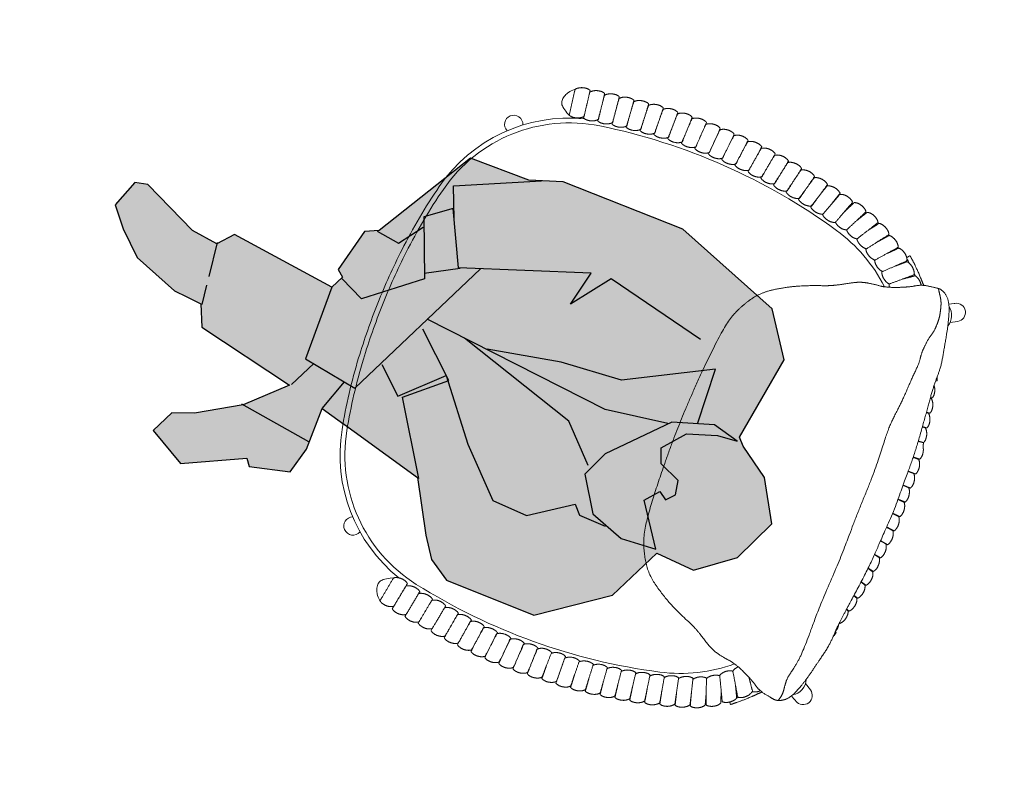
# Model space of a CAD drawing. Header units: millimetres. Extents: x 82776 to 137242, y 11666 to 27998.
# Drawn here: x 103548.9 to 103669.6, y 22713.8 to 22807.8 of the extents above; entities that cross this region are included whole.
import ezdxf

# ---------------------------------------------------------------- set-up
doc = ezdxf.new("R2010")
doc.units = ezdxf.units.MM
doc.layers.add('6_IFC_Furniture', color=35, linetype='Continuous')
doc.layers.add('6_IFC_People', color=35, linetype='Continuous')

# ---------------------------------------------------------------- blocks, each defined once
blk = doc.blocks.new('Gruppo-8')
blk.add_wipeout([(-1304.01, 217.03), (-1303.66, 218.57), (-1303.29, 221.55), (-1303.07, 223.04), (-1302.7, 225), (-1302.53, 226.61), (-1302.61, 227.59), (-1302.55, 229.13), (-1302.53, 230.67), (-1302.55, 232.21), (-1302.62, 233.75), (-1302.57, 234.74), (-1302.7, 236.26), (-1302.71, 237.28), (-1302.89, 238.84), (-1303.36, 241.68), (-1303.97, 244.59), (-1304.35, 246.43), (-1305.01, 248.45), (-1305.31, 249.54), (-1305.79, 250.92), (-1306.81, 252.8), (-1307.6, 253.87), (-1307.4, 254.03), (-1309.59, 256.36), (-1309.52, 257.99), (-1309.52, 257.99), (-1309.58, 258.38), (-1310.53, 259.46), (-1310.18, 260.06), (-1310.09, 260.76), (-1310.09, 260.76), (-1310.52, 261.33), (-1310.52, 261.33), (-1310.76, 261.43), (-1311.01, 261.46), (-1311.33, 261.39), (-1311.79, 261.01), (-1312.19, 260.31), (-1312.92, 260.3), (-1314.16, 260.57), (-1316.34, 261.02), (-1318.18, 261.22), (-1324.72, 262.82), (-1334.7, 263.06), (-1338.85, 262.84), (-1346.15, 261.35), (-1348.33, 261.09), (-1351.08, 260.28), (-1351.84, 260.66), (-1352.04, 261.01), (-1352.38, 261.34), (-1352.61, 261.43), (-1352.93, 261.45), (-1353.18, 261.39), (-1353.42, 261.25), (-1353.61, 261.05), (-1353.74, 260.76), (-1353.77, 260.54), (-1353.7, 260.18), (-1353.7, 260.18), (-1353.39, 259.63), (-1353.83, 259.16), (-1354.07, 258.9), (-1354.27, 258.6), (-1354.36, 258.37), (-1354.42, 257.92), (-1354.38, 257.65), (-1354.3, 257.16), (-1354.23, 256.75), (-1354.16, 256.45), (-1356.42, 254.04), (-1356.13, 253.79), (-1358.25, 250.48), (-1359.18, 249.27), (-1360.11, 245.24), (-1360.17, 243.34), (-1360.87, 238.84), (-1361.27, 235.05), (-1361.44, 229.3), (-1361.14, 224.66), (-1360.5, 220.24), (-1359.93, 216.91), (-1359.32, 216.04), (-1358.73, 215.31), (-1357.92, 215.4), (-1357.08, 215.7), (-1356.84, 216.57), (-1356.54, 216.69), (-1356.3, 216.13), (-1355.77, 215.07), (-1355.47, 214.54), (-1355.31, 214.27), (-1354.87, 213.6), (-1354.54, 213.14), (-1354.35, 212.89), (-1354.14, 212.63), (-1354.49, 212.43), (-1354.49, 212.43), (-1354.66, 212.21), (-1354.76, 211.96), (-1354.76, 211.96), (-1354.76, 211.57), (-1354.71, 211.4), (-1354.58, 211.17), (-1354.34, 210.96), (-1353.88, 210.82), (-1353.68, 210.83), (-1353.5, 210.88), (-1353.21, 211.07), (-1353, 211.36), (-1353, 211.36), (-1352.64, 211.01), (-1351.92, 210.38), (-1350.47, 209.31), (-1349.49, 208.72), (-1348.08, 208.02), (-1347.97, 207.98), (-1346.55, 207.45), (-1346.55, 207.45), (-1344.83, 207), (-1343.35, 206.71), (-1342.08, 206.48), (-1340.96, 206.31), (-1338.43, 206), (-1335.77, 205.8), (-1334.86, 205.75), (-1333.04, 205.69), (-1331.32, 205.69), (-1329.64, 205.72), (-1327.9, 205.8), (-1326.47, 205.91), (-1325.01, 206.04), (-1323.37, 206.24), (-1322.31, 206.39), (-1320.87, 206.63), (-1320.39, 206.72), (-1319.51, 206.9), (-1318.64, 207.08), (-1317.11, 207.5), (-1316.17, 207.85), (-1315.19, 208.27), (-1314.91, 208.42), (-1314.08, 208.87), (-1313.44, 209.25), (-1312.52, 209.9), (-1312.05, 210.27), (-1311.41, 210.81), (-1311.14, 211.06), (-1310.78, 211.27), (-1310.63, 211.09), (-1310.14, 210.83), (-1310.14, 210.83), (-1309.63, 210.88), (-1309.32, 211.09), (-1309.32, 211.09), (-1309.08, 211.49), (-1309.07, 211.96), (-1309.07, 211.96), (-1309.22, 212.29), (-1309.41, 212.49), (-1309.68, 212.63), (-1309.44, 212.94), (-1308.88, 213.71), (-1308.5, 214.3), (-1308.15, 214.9), (-1307.9, 215.37), (-1307.57, 216.05), (-1307.37, 216.5), (-1307.3, 216.66), (-1307.14, 217.08), (-1307.04, 217.34), (-1306.91, 217.73), (-1306.91, 217.73), (-1306.77, 217.3), (-1306.2, 216.78), (-1305.98, 216.16), (-1305.28, 216.29), (-1304.6, 216.34)]).dxf.layer = '6_IFC_Furniture'
at = {"layer": '6_IFC_Furniture', "linetype": 'Continuous', "lineweight": 18}
blk.add_line((-1310.65, 254.77), (-1310.46, 254.88), dxfattribs=at)
at = {"layer": '6_IFC_Furniture', "linetype": 'Continuous', "lineweight": 18, "flags": 128}
for points in [[(-1351.63, 260.31), (-1352.04, 261.01, 0.412535), (-1353.31, 261.33, 0.412535), (-1353.64, 260.06), (-1353.61, 260), (-1353.46, 259.75), (-1353.32, 259.51)], [(-1345.62, 261.16), (-1345.67, 261.29), (-1345.67, 261.29, 0.005139), (-1346.15, 261.13), (-1346.16, 261.13)], [(-1318.21, 261.15), (-1318.16, 261.29), (-1318.16, 261.29, -0.004866), (-1317.7, 261.14)], [(-1312.19, 260.31), (-1311.79, 261.01, -0.412535), (-1310.52, 261.33, -0.412535), (-1310.18, 260.06), (-1310.22, 260), (-1310.36, 259.75), (-1310.53, 259.46)], [(-1351.24, 260.24, 0.327055), (-1353.13, 259.61)], [(-1309.36, 255.57, 0.001281), (-1309.45, 255.65)], [(-1354.95, 255.08, -0.00359), (-1354.72, 255.31)], [(-1308.21, 254.36, 0.002885), (-1308.38, 254.55)], [(-1356.06, 253.84, -0.006644), (-1355.68, 254.28)], [(-1311.38, 252.89, -0.120269), (-1307.79, 246.16, -0.10813), (-1306.87, 219.91, -0.301452), (-1318.74, 207.57, -0.032902), (-1326.07, 206.44, -0.021867), (-1331.91, 206.19, -0.021867), (-1337.76, 206.44, -0.032902), (-1345.08, 207.57, -0.301452), (-1356.95, 219.91, -0.10813), (-1356.04, 246.16, -0.118154), (-1352.54, 252.79)], [(-1306.82, 218.03, -0.270284), (-1318.64, 207.08, -0.032902), (-1326.02, 205.94, -0.021867), (-1331.91, 205.69, -0.021867), (-1337.8, 205.94, -0.032902), (-1345.19, 207.08, -0.272985), (-1357.05, 218.18)], [(-1303.96, 217.1), (-1304.01, 217.03, -0.092028), (-1304.5, 216.59), (-1304.57, 216.55, -0.060459), (-1305.03, 216.34, -0.110412), (-1305.53, 216.29), (-1305.54, 216.3, -0.179269), (-1305.99, 216.53), (-1306.06, 216.6, -0.070399), (-1306.46, 217.21), (-1306.61, 217.52)], [(-1359.46, 216.21), (-1359.41, 216.15, 0.092028), (-1358.92, 215.7), (-1358.85, 215.66, 0.060459), (-1358.39, 215.45, 0.110412), (-1357.89, 215.41), (-1357.88, 215.41, 0.179269), (-1357.43, 215.64), (-1357.37, 215.72, 0.070399), (-1356.96, 216.32), (-1356.81, 216.63)], [(-1354.14, 212.63, 0.558428), (-1354.51, 211.09, 0.523915), (-1353, 211.36)], [(-1309.68, 212.63, -0.558428), (-1309.32, 211.09, -0.523915), (-1310.83, 211.36)]]:
    blk.add_lwpolyline(points, format="xyb", dxfattribs=at)
at = {"layer": '6_IFC_Furniture', "linetype": 'Continuous', "lineweight": 18}
blk.add_arc((-1312.07, 258.64), 1.68, 31.8002, 109.5903, dxfattribs=at)
for points, knots in [([(-1339.26, 261.8), (-1339.3, 262.08), (-1339.34, 262.35), (-1339.01, 262.42), (-1338.65, 262.62), (-1338.2, 262.72), (-1337.78, 262.69), (-1337.63, 262.61), (-1337.61, 262.27), (-1337.59, 261.92)], [0, 0, 0, 0.121491, 0.121491, 0.266083, 0.410674, 0.555265, 0.699856, 0.699856, 1, 1, 1]), ([(-1337.57, 261.92), (-1337.57, 262.22), (-1337.58, 262.51), (-1337.47, 262.64), (-1337.09, 262.83), (-1336.64, 262.91), (-1336.22, 262.86), (-1336.08, 262.78), (-1336.07, 262.38), (-1336.07, 261.98)], [0, 0, 0, 0.21748, 0.21748, 0.339946, 0.462413, 0.584879, 0.707346, 0.707346, 1, 1, 1]), ([(-1336.06, 261.98), (-1336.06, 262.28), (-1336.06, 262.58), (-1335.95, 262.71), (-1335.57, 262.89), (-1335.12, 262.96), (-1334.7, 262.91), (-1334.56, 262.82), (-1334.56, 262.43), (-1334.56, 262.03)], [0, 0, 0, 0.220572, 0.220572, 0.342811, 0.465049, 0.587288, 0.709526, 0.709526, 1, 1, 1]), ([(-1334.55, 262.03), (-1334.55, 262.33), (-1334.54, 262.63), (-1334.43, 262.76), (-1334.05, 262.93), (-1333.6, 263), (-1333.18, 262.94), (-1333.04, 262.85), (-1333.05, 262.47), (-1333.05, 262.08)], [0, 0, 0, 0.222054, 0.222054, 0.34512, 0.468186, 0.591252, 0.714319, 0.714319, 1, 1, 1]), ([(-1333.03, 262.08), (-1333.01, 262.42), (-1332.99, 262.75), (-1332.88, 262.87), (-1332.49, 263.03), (-1332.03, 263.08), (-1331.62, 263), (-1331.48, 262.91), (-1331.5, 262.5), (-1331.52, 262.1)], [0, 0, 0, 0.238827, 0.238827, 0.357157, 0.475487, 0.593817, 0.712148, 0.712148, 1, 1, 1]), ([(-1331.5, 262.1), (-1331.47, 262.45), (-1331.44, 262.8), (-1331.31, 262.92), (-1330.92, 263.06), (-1330.46, 263.09), (-1330.05, 263), (-1329.92, 262.9), (-1329.96, 262.47), (-1330, 262.05)], [0, 0, 0, 0.245246, 0.245246, 0.360313, 0.475379, 0.590446, 0.705513, 0.705513, 1, 1, 1]), ([(-1329.98, 262.05), (-1329.94, 262.41), (-1329.89, 262.77), (-1329.77, 262.88), (-1329.37, 263.01), (-1328.91, 263.02), (-1328.5, 262.91), (-1328.37, 262.81), (-1328.42, 262.41), (-1328.48, 262)], [0, 0, 0, 0.252218, 0.252218, 0.368229, 0.484239, 0.60025, 0.71626, 0.71626, 1, 1, 1]), ([(-1328.47, 262), (-1328.43, 262.31), (-1328.39, 262.61), (-1328.26, 262.72), (-1327.86, 262.85), (-1327.4, 262.85), (-1327, 262.74), (-1326.87, 262.64), (-1326.92, 262.29), (-1326.96, 261.95)], [0, 0, 0, 0.233132, 0.233132, 0.359338, 0.485544, 0.611751, 0.737957, 0.737957, 1, 1, 1]), ([(-1326.94, 261.95), (-1326.89, 262.23), (-1326.84, 262.5), (-1326.71, 262.61), (-1326.31, 262.72), (-1325.85, 262.72), (-1325.45, 262.59), (-1325.32, 262.48), (-1325.38, 262.17), (-1325.43, 261.86)], [0, 0, 0, 0.223595, 0.223595, 0.355664, 0.487733, 0.619803, 0.751872, 0.751872, 1, 1, 1]), ([(-1325.39, 261.86), (-1325.32, 262.15), (-1325.25, 262.43), (-1325.12, 262.53), (-1324.71, 262.62), (-1324.25, 262.58), (-1323.86, 262.43), (-1323.74, 262.31), (-1323.81, 262.02), (-1323.88, 261.72)], [0, 0, 0, 0.233625, 0.233625, 0.365216, 0.496806, 0.628396, 0.759986, 0.759986, 1, 1, 1]), ([(-1318.2, 261.16), (-1316.78, 261.14), (-1314.86, 260.72), (-1312.33, 260.18), (-1310.24, 259.43), (-1309.47, 258.35), (-1309.58, 257.49), (-1309.8, 256.2), (-1310.57, 255.01), (-1311.45, 252.86), (-1311.56, 251.57), (-1311.89, 250.17), (-1312.81, 248.66), (-1313.43, 247.48), (-1313.98, 245.97), (-1314.97, 243.81), (-1316.51, 241.45), (-1318.38, 240.15), (-1320.58, 239.29), (-1324.98, 238.86), (-1330.05, 238.65), (-1333.9, 238.65), (-1338.96, 238.86), (-1343.36, 239.29), (-1345.56, 240.15), (-1347.43, 241.45), (-1348.97, 243.81), (-1349.96, 245.97), (-1350.51, 247.48), (-1351.13, 248.66), (-1352.05, 250.17), (-1352.38, 251.57), (-1352.49, 252.86), (-1353.37, 255.01), (-1354.14, 256.2), (-1354.36, 257.49), (-1354.47, 258.35), (-1353.7, 259.43), (-1351.61, 260.18), (-1349.08, 260.72), (-1347.1, 261.15), (-1345.12, 261.15), (-1342.37, 261.47), (-1338.41, 261.9), (-1335.22, 262.01), (-1331.97, 262.11), (-1328.72, 262.01), (-1325.53, 261.9), (-1321.57, 261.47), (-1319.07, 261.18), (-1318.2, 261.16)], [0, 0, 0, 0.020833, 0.041667, 0.0625, 0.083333, 0.104167, 0.125, 0.145833, 0.166667, 0.1875, 0.208333, 0.229167, 0.25, 0.270833, 0.291667, 0.3125, 0.333333, 0.354167, 0.375, 0.395833, 0.416667, 0.4375, 0.458333, 0.479167, 0.5, 0.520833, 0.541667, 0.5625, 0.583333, 0.604167, 0.625, 0.645833, 0.666667, 0.6875, 0.708333, 0.729167, 0.75, 0.770833, 0.791667, 0.8125, 0.833333, 0.854167, 0.875, 0.895833, 0.916667, 0.916667, 0.9375, 0.958333, 0.979167, 1, 1, 1]), ([(-1345.11, 261.18), (-1345.08, 261.21), (-1344.88, 261.36), (-1344.46, 261.52), (-1344.04, 261.54), (-1343.88, 261.49), (-1343.86, 261.39), (-1343.84, 261.3)], [0, 0, 0, 0.218568, 0.437136, 0.655704, 0.874273, 0.874273, 1, 1, 1]), ([(-1343.79, 261.31), (-1343.8, 261.34), (-1343.8, 261.38), (-1343.72, 261.52), (-1343.37, 261.76), (-1342.93, 261.9), (-1342.51, 261.91), (-1342.36, 261.85), (-1342.33, 261.66), (-1342.3, 261.48)], [0, 0, 0, 0.044212, 0.044212, 0.230145, 0.416079, 0.602012, 0.787946, 0.787946, 1, 1, 1]), ([(-1342.28, 261.48), (-1342.29, 261.58), (-1342.3, 261.69), (-1342.21, 261.82), (-1341.86, 262.05), (-1341.42, 262.19), (-1341, 262.18), (-1340.85, 262.12), (-1340.82, 261.88), (-1340.79, 261.64)], [0, 0, 0, 0.102883, 0.102883, 0.267917, 0.432952, 0.597986, 0.76302, 0.76302, 1, 1, 1]), ([(-1340.77, 261.65), (-1340.79, 261.8), (-1340.8, 261.95), (-1340.71, 262.08), (-1340.35, 262.31), (-1339.91, 262.43), (-1339.49, 262.42), (-1339.34, 262.35), (-1339.31, 262.08), (-1339.28, 261.8)], [0, 0, 0, 0.137879, 0.137879, 0.289782, 0.441686, 0.59359, 0.745493, 0.745493, 1, 1, 1]), ([(-1323.85, 261.72), (-1323.78, 261.96), (-1323.72, 262.19), (-1323.58, 262.28), (-1323.16, 262.36), (-1322.71, 262.3), (-1322.32, 262.13), (-1322.21, 262.01), (-1322.27, 261.78), (-1322.34, 261.55)], [0, 0, 0, 0.214544, 0.214544, 0.359352, 0.50416, 0.648967, 0.793775, 0.793775, 1, 1, 1]), ([(-1322.29, 261.55), (-1322.23, 261.74), (-1322.16, 261.94), (-1322.02, 262.02), (-1321.6, 262.07), (-1321.15, 261.99), (-1320.77, 261.8), (-1320.66, 261.67), (-1320.71, 261.52), (-1320.77, 261.38)], [0, 0, 0, 0.199275, 0.199275, 0.361643, 0.524011, 0.686378, 0.848746, 0.848746, 1, 1, 1]), ([(-1320.71, 261.37), (-1320.66, 261.48), (-1320.62, 261.59), (-1320.47, 261.67), (-1320.05, 261.69), (-1319.61, 261.59), (-1319.24, 261.38), (-1319.14, 261.25), (-1319.15, 261.23), (-1319.16, 261.21)], [0, 0, 0, 0.14869, 0.14869, 0.355081, 0.561473, 0.767864, 0.974256, 0.974256, 1, 1, 1]), ([(-1353.94, 254.19), (-1354.33, 254.72), (-1354.73, 255.26), (-1354.72, 255.42), (-1354.52, 255.79), (-1354.22, 256.1), (-1354.07, 256.2)], [0, 0, 0, 0.571266, 0.571266, 0.714177, 0.857089, 1, 1, 1]), ([(-1309.36, 255.57), (-1309.21, 255.54), (-1308.86, 255.33), (-1308.55, 254.99), (-1308.37, 254.6), (-1308.37, 254.44), (-1309.5, 253.72), (-1310.63, 253), (-1310.8, 253.02), (-1311.11, 253.22), (-1311.24, 253.34)], [0, 0, 0, 0.07106, 0.142119, 0.213179, 0.284239, 0.284239, 0.85767, 0.85767, 0.928835, 1, 1, 1]), ([(-1309.82, 256.33), (-1309.66, 256.17), (-1309.46, 255.81), (-1309.44, 255.64), (-1310.05, 255.19), (-1310.66, 254.74)], [0, 0, 0, 0.152474, 0.304947, 0.304947, 1, 1, 1]), ([(-1354.89, 253.01), (-1355.32, 253.48), (-1355.74, 253.95), (-1355.75, 254.11), (-1355.59, 254.5), (-1355.3, 254.86), (-1354.96, 255.1), (-1354.79, 255.13), (-1353.89, 254.14), (-1352.99, 253.15), (-1352.99, 252.98), (-1353.15, 252.59), (-1353.43, 252.23), (-1353.76, 252), (-1353.92, 251.97)], [0, 0, 0, 0.191856, 0.191856, 0.242127, 0.292398, 0.34267, 0.392941, 0.392941, 0.798616, 0.798616, 0.848962, 0.899308, 0.949654, 1, 1, 1]), ([(-1355.78, 251.78), (-1356.25, 252.23), (-1356.72, 252.69), (-1356.73, 252.85), (-1356.6, 253.25), (-1356.33, 253.63), (-1356, 253.89), (-1355.84, 253.93), (-1354.88, 253), (-1353.92, 252.06), (-1353.9, 251.9), (-1354.04, 251.5), (-1354.3, 251.13), (-1354.58, 250.9), (-1354.7, 250.85)], [0, 0, 0, 0.196394, 0.196394, 0.246383, 0.296372, 0.346361, 0.39635, 0.39635, 0.799747, 0.799747, 0.849811, 0.899874, 0.949937, 1, 1, 1]), ([(-1309.42, 253.77), (-1308.84, 254.07), (-1308.25, 254.37), (-1308.09, 254.33), (-1307.76, 254.08), (-1307.49, 253.71), (-1307.34, 253.31), (-1307.35, 253.15), (-1308.55, 252.53), (-1309.74, 251.92), (-1309.9, 251.96), (-1310.24, 252.21), (-1310.51, 252.58), (-1310.62, 252.89), (-1310.63, 253)], [0, 0, 0, 0.197236, 0.197236, 0.247173, 0.297109, 0.347046, 0.396982, 0.396982, 0.799957, 0.799957, 0.849968, 0.899979, 0.949989, 1, 1, 1]), ([(-1356.55, 250.48), (-1357.05, 250.88), (-1357.54, 251.29), (-1357.57, 251.45), (-1357.47, 251.86), (-1357.24, 252.26), (-1356.93, 252.54), (-1356.78, 252.6), (-1355.74, 251.75), (-1354.7, 250.9), (-1354.68, 250.73), (-1354.78, 250.33), (-1355, 249.93), (-1355.29, 249.66), (-1355.43, 249.6)], [0, 0, 0, 0.193123, 0.193123, 0.243316, 0.293508, 0.343701, 0.393893, 0.393893, 0.798932, 0.798932, 0.849199, 0.899466, 0.949733, 1, 1, 1]), ([(-1308.44, 252.59), (-1307.81, 252.83), (-1307.19, 253.07), (-1307.03, 253.01), (-1306.72, 252.73), (-1306.5, 252.33), (-1306.4, 251.92), (-1306.43, 251.76), (-1307.68, 251.27), (-1308.93, 250.79), (-1309.08, 250.85), (-1309.39, 251.14), (-1309.62, 251.53), (-1309.7, 251.84), (-1309.7, 251.94)], [0, 0, 0, 0.200637, 0.200637, 0.250362, 0.300087, 0.349812, 0.399537, 0.399537, 0.800805, 0.800805, 0.850604, 0.900402, 0.950201, 1, 1, 1]), ([(-1307.62, 251.3), (-1307.01, 251.48), (-1306.4, 251.67), (-1306.25, 251.6), (-1305.96, 251.29), (-1305.76, 250.88), (-1305.7, 250.46), (-1305.74, 250.3), (-1306.38, 250.1), (-1307.03, 249.91)], [0, 0, 0, 0.321828, 0.321828, 0.405908, 0.489989, 0.574069, 0.658149, 0.658149, 1, 1, 1]), ([(-1357.24, 249.12), (-1357.77, 249.5), (-1358.31, 249.89), (-1358.34, 250.05), (-1358.27, 250.46), (-1358.07, 250.87), (-1357.78, 251.18), (-1357.63, 251.25), (-1356.54, 250.46), (-1355.45, 249.68), (-1355.41, 249.52), (-1355.48, 249.11), (-1355.69, 248.7), (-1355.92, 248.44), (-1356.02, 248.38)], [0, 0, 0, 0.19761, 0.19761, 0.247523, 0.297437, 0.34735, 0.397263, 0.397263, 0.80005, 0.80005, 0.850038, 0.900025, 0.950013, 1, 1, 1]), ([(-1357.75, 247.69), (-1358.33, 248.02), (-1358.9, 248.36), (-1358.95, 248.52), (-1358.92, 248.94), (-1358.75, 249.36), (-1358.49, 249.69), (-1358.34, 249.77), (-1357.19, 249.09), (-1356.03, 248.41), (-1355.98, 248.25), (-1356.01, 247.83), (-1356.18, 247.41), (-1356.39, 247.15), (-1356.47, 247.08)], [0, 0, 0, 0.198914, 0.198914, 0.248746, 0.298579, 0.348411, 0.398243, 0.398243, 0.800375, 0.800375, 0.850282, 0.900188, 0.950094, 1, 1, 1]), ([(-1307.89, 248.17), (-1308, 248.24), (-1308.25, 248.53), (-1308.44, 248.94), (-1308.5, 249.36), (-1308.45, 249.52), (-1307.16, 249.87), (-1305.86, 250.23), (-1305.71, 250.15), (-1305.44, 249.84), (-1305.25, 249.42), (-1305.19, 249), (-1305.24, 248.84), (-1305.89, 248.67), (-1306.53, 248.49)], [0, 0, 0, 0.049815, 0.099629, 0.149444, 0.199258, 0.199258, 0.600523, 0.600523, 0.650232, 0.699941, 0.74965, 0.799359, 0.799359, 1, 1, 1]), ([(-1307.44, 246.78), (-1307.55, 246.86), (-1307.79, 247.15), (-1307.97, 247.58), (-1308.01, 247.99), (-1307.96, 248.15), (-1306.65, 248.46), (-1305.35, 248.77), (-1305.2, 248.69), (-1304.93, 248.36), (-1304.76, 247.94), (-1304.72, 247.52), (-1304.77, 247.36), (-1305.43, 247.21), (-1306.08, 247.05)], [0, 0, 0, 0.049765, 0.09953, 0.149295, 0.19906, 0.19906, 0.599926, 0.599926, 0.649586, 0.699245, 0.748905, 0.798564, 0.798564, 1, 1, 1]), ([(-1358.11, 246.2), (-1358.72, 246.48), (-1359.32, 246.76), (-1359.39, 246.91), (-1359.4, 247.33), (-1359.27, 247.77), (-1359.05, 248.13), (-1358.91, 248.22), (-1357.69, 247.66), (-1356.48, 247.09), (-1356.41, 246.94), (-1356.4, 246.52), (-1356.53, 246.08), (-1356.7, 245.81), (-1356.76, 245.74)], [0, 0, 0, 0.200926, 0.200926, 0.250633, 0.30034, 0.350047, 0.399754, 0.399754, 0.800877, 0.800877, 0.850658, 0.900438, 0.950219, 1, 1, 1]), ([(-1357.01, 244.24), (-1358.28, 244.67), (-1359.55, 245.1), (-1359.64, 245.25), (-1359.69, 245.66), (-1359.61, 246.11), (-1359.43, 246.49), (-1359.3, 246.6), (-1358.03, 246.17), (-1356.76, 245.74), (-1356.67, 245.59), (-1356.62, 245.18), (-1356.7, 244.73), (-1356.89, 244.35), (-1357.01, 244.24)], [0, 0, 0, 0.334285, 0.334285, 0.375697, 0.417108, 0.458519, 0.499931, 0.499931, 0.834109, 0.834109, 0.875582, 0.917054, 0.958527, 1, 1, 1]), ([(-1307.03, 245.37), (-1307.15, 245.45), (-1307.39, 245.76), (-1307.55, 246.19), (-1307.58, 246.6), (-1307.52, 246.76), (-1306.21, 247.03), (-1304.89, 247.3), (-1304.75, 247.21), (-1304.5, 246.88), (-1304.33, 246.45), (-1304.31, 246.03), (-1304.36, 245.87), (-1305.03, 245.74), (-1305.7, 245.6)], [0, 0, 0, 0.049657, 0.099314, 0.148971, 0.198628, 0.198628, 0.598625, 0.598625, 0.648176, 0.697728, 0.74728, 0.796832, 0.796832, 1, 1, 1]), ([(-1306.7, 243.94), (-1306.82, 244.02), (-1307.04, 244.34), (-1307.19, 244.77), (-1307.21, 245.19), (-1307.15, 245.34), (-1305.83, 245.58), (-1304.51, 245.81), (-1304.37, 245.73), (-1304.12, 245.39), (-1303.97, 244.96), (-1303.95, 244.53), (-1304.01, 244.38), (-1304.68, 244.26), (-1305.35, 244.14)], [0, 0, 0, 0.049668, 0.099336, 0.149004, 0.198672, 0.198672, 0.598758, 0.598758, 0.648321, 0.697884, 0.747446, 0.797009, 0.797009, 1, 1, 1]), ([(-1357.06, 244.26), (-1357, 244.14), (-1356.94, 243.77), (-1357, 243.32), (-1357.17, 242.93), (-1357.29, 242.82), (-1358.58, 243.2), (-1359.87, 243.58), (-1359.96, 243.72), (-1360.02, 244.14), (-1359.97, 244.59), (-1359.79, 244.97), (-1359.67, 245.09), (-1359.02, 244.89), (-1358.37, 244.7)], [0, 0, 0, 0.049734, 0.099467, 0.149201, 0.198934, 0.198934, 0.599547, 0.599547, 0.649175, 0.698803, 0.748431, 0.798059, 0.798059, 1, 1, 1]), ([(-1357.55, 241.39), (-1358.85, 241.73), (-1360.15, 242.06), (-1360.25, 242.2), (-1360.33, 242.61), (-1360.29, 243.07), (-1360.13, 243.46), (-1360.01, 243.57), (-1358.71, 243.24), (-1357.41, 242.9), (-1357.32, 242.76), (-1357.24, 242.35), (-1357.28, 241.9), (-1357.43, 241.51), (-1357.55, 241.39)], [0, 0, 0, 0.334285, 0.334285, 0.375697, 0.417108, 0.458519, 0.499931, 0.499931, 0.834109, 0.834109, 0.875582, 0.917054, 0.958527, 1, 1, 1]), ([(-1306.39, 242.5), (-1306.51, 242.59), (-1306.73, 242.91), (-1306.87, 243.34), (-1306.88, 243.76), (-1306.82, 243.92), (-1305.49, 244.12), (-1304.16, 244.32), (-1304.02, 244.23), (-1303.78, 243.89), (-1303.65, 243.45), (-1303.64, 243.03), (-1303.7, 242.88), (-1304.37, 242.77), (-1305.05, 242.67)], [0, 0, 0, 0.049668, 0.099336, 0.149004, 0.198672, 0.198672, 0.598758, 0.598758, 0.648321, 0.697884, 0.747446, 0.797009, 0.797009, 1, 1, 1]), ([(-1306.13, 241.06), (-1306.24, 241.15), (-1306.45, 241.47), (-1306.58, 241.91), (-1306.58, 242.33), (-1306.51, 242.48), (-1305.18, 242.65), (-1303.85, 242.82), (-1303.71, 242.73), (-1303.48, 242.38), (-1303.35, 241.94), (-1303.36, 241.52), (-1303.42, 241.37), (-1304.1, 241.28), (-1304.77, 241.19)], [0, 0, 0, 0.049679, 0.099358, 0.149036, 0.198715, 0.198715, 0.598888, 0.598888, 0.648461, 0.698034, 0.747608, 0.797181, 0.797181, 1, 1, 1]), ([(-1357.76, 239.95), (-1359.07, 240.24), (-1360.38, 240.53), (-1360.48, 240.67), (-1360.58, 241.08), (-1360.55, 241.53), (-1360.41, 241.93), (-1360.29, 242.05), (-1358.98, 241.76), (-1357.67, 241.47), (-1357.58, 241.33), (-1357.48, 240.92), (-1357.51, 240.47), (-1357.65, 240.08), (-1357.76, 239.95)], [0, 0, 0, 0.334285, 0.334285, 0.375697, 0.417108, 0.458519, 0.499931, 0.499931, 0.834109, 0.834109, 0.875582, 0.917054, 0.958527, 1, 1, 1]), ([(-1357.96, 238.5), (-1359.28, 238.76), (-1360.59, 239.01), (-1360.7, 239.14), (-1360.8, 239.55), (-1360.79, 240.01), (-1360.66, 240.41), (-1360.54, 240.53), (-1359.23, 240.28), (-1357.91, 240.02), (-1357.81, 239.89), (-1357.7, 239.48), (-1357.72, 239.03), (-1357.85, 238.63), (-1357.96, 238.5)], [0, 0, 0, 0.334285, 0.334285, 0.375697, 0.417108, 0.458519, 0.499931, 0.499931, 0.834109, 0.834109, 0.875582, 0.917054, 0.958527, 1, 1, 1]), ([(-1305.9, 239.61), (-1306.01, 239.7), (-1306.21, 240.03), (-1306.33, 240.47), (-1306.31, 240.89), (-1306.24, 241.04), (-1304.91, 241.18), (-1303.57, 241.32), (-1303.44, 241.22), (-1303.22, 240.86), (-1303.1, 240.42), (-1303.11, 240), (-1303.18, 239.85), (-1303.86, 239.78), (-1304.53, 239.71)], [0, 0, 0, 0.049706, 0.099412, 0.149118, 0.198824, 0.198824, 0.599214, 0.599214, 0.648815, 0.698415, 0.748016, 0.797616, 0.797616, 1, 1, 1]), ([(-1305.7, 238.16), (-1305.8, 238.25), (-1306, 238.59), (-1306.1, 239.03), (-1306.08, 239.45), (-1306.01, 239.6), (-1304.67, 239.7), (-1303.33, 239.8), (-1303.2, 239.7), (-1302.98, 239.34), (-1302.88, 238.89), (-1302.9, 238.47), (-1302.98, 238.32), (-1303.66, 238.27), (-1304.33, 238.22)], [0, 0, 0, 0.049706, 0.099412, 0.149118, 0.198824, 0.198824, 0.599214, 0.599214, 0.648815, 0.698415, 0.748016, 0.797616, 0.797616, 1, 1, 1]), ([(-1358.13, 237.05), (-1359.45, 237.27), (-1360.77, 237.49), (-1360.88, 237.62), (-1361, 238.02), (-1360.99, 238.48), (-1360.87, 238.88), (-1360.76, 239.01), (-1359.44, 238.79), (-1358.12, 238.57), (-1358.01, 238.44), (-1357.89, 238.03), (-1357.9, 237.58), (-1358.02, 237.18), (-1358.13, 237.05)], [0, 0, 0, 0.334285, 0.334285, 0.375697, 0.417108, 0.458519, 0.499931, 0.499931, 0.834109, 0.834109, 0.875582, 0.917054, 0.958527, 1, 1, 1]), ([(-1358.26, 235.59), (-1359.59, 235.78), (-1360.92, 235.97), (-1361.03, 236.09), (-1361.15, 236.49), (-1361.16, 236.95), (-1361.05, 237.36), (-1360.94, 237.49), (-1359.61, 237.3), (-1358.29, 237.11), (-1358.18, 236.98), (-1358.05, 236.58), (-1358.04, 236.12), (-1358.16, 235.72), (-1358.26, 235.59)], [0, 0, 0, 0.334285, 0.334285, 0.375697, 0.417108, 0.458519, 0.499931, 0.499931, 0.834109, 0.834109, 0.875582, 0.917054, 0.958527, 1, 1, 1]), ([(-1305.81, 238.15), (-1304.47, 238.22), (-1303.12, 238.28), (-1302.99, 238.18), (-1302.79, 237.81), (-1302.7, 237.36), (-1302.74, 236.94), (-1302.82, 236.79), (-1304.16, 236.73), (-1305.5, 236.67), (-1305.63, 236.77), (-1305.83, 237.14), (-1305.92, 237.59), (-1305.88, 238), (-1305.81, 238.15)], [0, 0, 0, 0.334285, 0.334285, 0.375697, 0.417108, 0.458519, 0.499931, 0.499931, 0.834109, 0.834109, 0.875582, 0.917054, 0.958527, 1, 1, 1]), ([(-1305.45, 235.22), (-1305.56, 235.32), (-1305.74, 235.66), (-1305.83, 236.1), (-1305.79, 236.52), (-1305.71, 236.67), (-1304.37, 236.72), (-1303.03, 236.77), (-1302.9, 236.67), (-1302.7, 236.3), (-1302.61, 235.85), (-1302.65, 235.43), (-1302.73, 235.28), (-1303.41, 235.26), (-1304.08, 235.23)], [0, 0, 0, 0.049717, 0.099435, 0.149152, 0.19887, 0.19887, 0.599353, 0.599353, 0.648964, 0.698576, 0.748188, 0.7978, 0.7978, 1, 1, 1]), ([(-1358.36, 234.12), (-1359.69, 234.28), (-1361.03, 234.44), (-1361.14, 234.56), (-1361.28, 234.96), (-1361.29, 235.42), (-1361.19, 235.83), (-1361.09, 235.96), (-1359.75, 235.8), (-1358.42, 235.64), (-1358.31, 235.52), (-1358.18, 235.12), (-1358.16, 234.67), (-1358.26, 234.26), (-1358.36, 234.12)], [0, 0, 0, 0.334285, 0.334285, 0.375697, 0.417108, 0.458519, 0.499931, 0.499931, 0.834109, 0.834109, 0.875582, 0.917054, 0.958527, 1, 1, 1]), ([(-1358.41, 232.66), (-1359.75, 232.79), (-1361.08, 232.91), (-1361.2, 233.03), (-1361.35, 233.42), (-1361.38, 233.88), (-1361.28, 234.29), (-1361.19, 234.42), (-1359.85, 234.3), (-1358.51, 234.18), (-1358.4, 234.06), (-1358.25, 233.66), (-1358.22, 233.21), (-1358.31, 232.8), (-1358.41, 232.66)], [0, 0, 0, 0.334285, 0.334285, 0.375697, 0.417108, 0.458519, 0.499931, 0.499931, 0.834109, 0.834109, 0.875582, 0.917054, 0.958527, 1, 1, 1]), ([(-1305.56, 235.22), (-1304.22, 235.23), (-1302.87, 235.24), (-1302.75, 235.14), (-1302.56, 234.76), (-1302.48, 234.31), (-1302.54, 233.89), (-1302.62, 233.75), (-1303.96, 233.73), (-1305.3, 233.72), (-1305.43, 233.83), (-1305.62, 234.2), (-1305.69, 234.65), (-1305.64, 235.07), (-1305.56, 235.22)], [0, 0, 0, 0.334285, 0.334285, 0.375697, 0.417108, 0.458519, 0.499931, 0.499931, 0.834109, 0.834109, 0.875582, 0.917054, 0.958527, 1, 1, 1]), ([(-1305.45, 233.76), (-1304.11, 233.73), (-1302.77, 233.71), (-1302.64, 233.6), (-1302.47, 233.22), (-1302.4, 232.76), (-1302.47, 232.35), (-1302.55, 232.21), (-1303.89, 232.23), (-1305.24, 232.25), (-1305.36, 232.37), (-1305.53, 232.75), (-1305.6, 233.2), (-1305.54, 233.62), (-1305.45, 233.76)], [0, 0, 0, 0.334285, 0.334285, 0.375697, 0.417108, 0.458519, 0.499931, 0.499931, 0.834109, 0.834109, 0.875582, 0.917054, 0.958527, 1, 1, 1]), ([(-1358.42, 231.2), (-1359.76, 231.29), (-1361.1, 231.37), (-1361.22, 231.49), (-1361.38, 231.88), (-1361.42, 232.33), (-1361.34, 232.75), (-1361.24, 232.88), (-1359.9, 232.8), (-1358.57, 232.71), (-1358.45, 232.6), (-1358.29, 232.21), (-1358.25, 231.75), (-1358.33, 231.34), (-1358.42, 231.2)], [0, 0, 0, 0.334285, 0.334285, 0.375697, 0.417108, 0.458519, 0.499931, 0.499931, 0.834109, 0.834109, 0.875582, 0.917054, 0.958527, 1, 1, 1]), ([(-1358.41, 229.73), (-1359.75, 229.79), (-1361.09, 229.84), (-1361.21, 229.96), (-1361.38, 230.34), (-1361.43, 230.8), (-1361.36, 231.21), (-1361.27, 231.35), (-1359.93, 231.3), (-1358.59, 231.24), (-1358.47, 231.13), (-1358.3, 230.74), (-1358.25, 230.29), (-1358.32, 229.87), (-1358.41, 229.73)], [0, 0, 0, 0.334285, 0.334285, 0.375697, 0.417108, 0.458519, 0.499931, 0.499931, 0.834109, 0.834109, 0.875582, 0.917054, 0.958527, 1, 1, 1]), ([(-1305.38, 232.3), (-1304.04, 232.24), (-1302.7, 232.18), (-1302.58, 232.06), (-1302.41, 231.67), (-1302.36, 231.22), (-1302.44, 230.81), (-1302.53, 230.67), (-1303.87, 230.73), (-1305.21, 230.79), (-1305.33, 230.9), (-1305.49, 231.29), (-1305.55, 231.74), (-1305.47, 232.16), (-1305.38, 232.3)], [0, 0, 0, 0.334285, 0.334285, 0.375697, 0.417108, 0.458519, 0.499931, 0.499931, 0.834109, 0.834109, 0.875582, 0.917054, 0.958527, 1, 1, 1]), ([(-1305.35, 230.84), (-1304.02, 230.74), (-1302.68, 230.64), (-1302.56, 230.52), (-1302.41, 230.13), (-1302.37, 229.68), (-1302.45, 229.26), (-1302.55, 229.13), (-1303.89, 229.23), (-1305.22, 229.32), (-1305.34, 229.44), (-1305.49, 229.83), (-1305.53, 230.29), (-1305.45, 230.7), (-1305.35, 230.84)], [0, 0, 0, 0.334285, 0.334285, 0.375697, 0.417108, 0.458519, 0.499931, 0.499931, 0.834109, 0.834109, 0.875582, 0.917054, 0.958527, 1, 1, 1]), ([(-1358.42, 228.25), (-1359.76, 228.29), (-1361.1, 228.33), (-1361.22, 228.44), (-1361.39, 228.82), (-1361.45, 229.28), (-1361.39, 229.69), (-1361.3, 229.83), (-1359.96, 229.8), (-1358.61, 229.76), (-1358.49, 229.64), (-1358.32, 229.26), (-1358.26, 228.81), (-1358.33, 228.39), (-1358.42, 228.25)], [0, 0, 0, 0.334285, 0.334285, 0.375697, 0.417108, 0.458519, 0.499931, 0.499931, 0.834109, 0.834109, 0.875582, 0.917054, 0.958527, 1, 1, 1]), ([(-1305.37, 229.38), (-1304.03, 229.24), (-1302.7, 229.1), (-1302.58, 228.98), (-1302.44, 228.59), (-1302.41, 228.13), (-1302.51, 227.72), (-1302.61, 227.59), (-1303.95, 227.72), (-1305.28, 227.86), (-1305.39, 227.98), (-1305.54, 228.38), (-1305.56, 228.83), (-1305.46, 229.24), (-1305.37, 229.38)], [0, 0, 0, 0.334285, 0.334285, 0.375697, 0.417108, 0.458519, 0.499931, 0.499931, 0.834109, 0.834109, 0.875582, 0.917054, 0.958527, 1, 1, 1]), ([(-1358.33, 226.79), (-1359.67, 226.79), (-1361.01, 226.79), (-1361.14, 226.9), (-1361.32, 227.28), (-1361.4, 227.73), (-1361.34, 228.15), (-1361.25, 228.29), (-1359.91, 228.29), (-1358.57, 228.29), (-1358.45, 228.18), (-1358.26, 227.8), (-1358.19, 227.35), (-1358.25, 226.94), (-1358.33, 226.79)], [0, 0, 0, 0.334285, 0.334285, 0.375697, 0.417108, 0.458519, 0.499931, 0.499931, 0.834109, 0.834109, 0.875582, 0.917054, 0.958527, 1, 1, 1]), ([(-1305.45, 227.91), (-1304.11, 227.74), (-1302.78, 227.58), (-1302.67, 227.46), (-1302.54, 227.06), (-1302.52, 226.6), (-1302.63, 226.19), (-1302.73, 226.06), (-1304.06, 226.23), (-1305.39, 226.39), (-1305.5, 226.52), (-1305.64, 226.91), (-1305.65, 227.37), (-1305.55, 227.78), (-1305.45, 227.91)], [0, 0, 0, 0.334285, 0.334285, 0.375697, 0.417108, 0.458519, 0.499931, 0.499931, 0.834109, 0.834109, 0.875582, 0.917054, 0.958527, 1, 1, 1]), ([(-1358.2, 225.34), (-1359.55, 225.3), (-1360.89, 225.26), (-1361.02, 225.37), (-1361.21, 225.74), (-1361.29, 226.19), (-1361.25, 226.61), (-1361.17, 226.75), (-1359.83, 226.79), (-1358.49, 226.83), (-1358.36, 226.72), (-1358.17, 226.35), (-1358.08, 225.9), (-1358.12, 225.48), (-1358.2, 225.34)], [0, 0, 0, 0.334285, 0.334285, 0.375697, 0.417108, 0.458519, 0.499931, 0.499931, 0.834109, 0.834109, 0.875582, 0.917054, 0.958527, 1, 1, 1]), ([(-1305.58, 226.44), (-1304.25, 226.25), (-1302.92, 226.07), (-1302.81, 225.94), (-1302.68, 225.54), (-1302.67, 225.08), (-1302.78, 224.68), (-1302.89, 224.55), (-1304.22, 224.73), (-1305.55, 224.92), (-1305.65, 225.04), (-1305.78, 225.44), (-1305.79, 225.9), (-1305.68, 226.31), (-1305.58, 226.44)], [0, 0, 0, 0.334285, 0.334285, 0.375697, 0.417108, 0.458519, 0.499931, 0.499931, 0.834109, 0.834109, 0.875582, 0.917054, 0.958527, 1, 1, 1]), ([(-1358.04, 223.89), (-1359.38, 223.81), (-1360.72, 223.74), (-1360.85, 223.84), (-1361.05, 224.21), (-1361.15, 224.65), (-1361.12, 225.07), (-1361.04, 225.22), (-1359.7, 225.29), (-1358.36, 225.37), (-1358.23, 225.27), (-1358.03, 224.9), (-1357.93, 224.45), (-1357.96, 224.03), (-1358.04, 223.89)], [0, 0, 0, 0.334285, 0.334285, 0.375697, 0.417108, 0.458519, 0.499931, 0.499931, 0.834109, 0.834109, 0.875582, 0.917054, 0.958527, 1, 1, 1]), ([(-1305.73, 224.97), (-1304.4, 224.76), (-1303.08, 224.56), (-1302.97, 224.43), (-1302.85, 224.03), (-1302.84, 223.57), (-1302.96, 223.17), (-1303.07, 223.04), (-1304.39, 223.24), (-1305.72, 223.45), (-1305.83, 223.58), (-1305.95, 223.98), (-1305.95, 224.43), (-1305.83, 224.84), (-1305.73, 224.97)], [0, 0, 0, 0.334285, 0.334285, 0.375697, 0.417108, 0.458519, 0.499931, 0.499931, 0.834109, 0.834109, 0.875582, 0.917054, 0.958527, 1, 1, 1]), ([(-1357.83, 222.44), (-1359.17, 222.33), (-1360.51, 222.21), (-1360.64, 222.31), (-1360.85, 222.67), (-1360.96, 223.12), (-1360.94, 223.54), (-1360.87, 223.69), (-1359.53, 223.8), (-1358.2, 223.91), (-1358.06, 223.81), (-1357.85, 223.45), (-1357.74, 223.01), (-1357.76, 222.59), (-1357.83, 222.44)], [0, 0, 0, 0.334285, 0.334285, 0.375697, 0.417108, 0.458519, 0.499931, 0.499931, 0.834109, 0.834109, 0.875582, 0.917054, 0.958527, 1, 1, 1]), ([(-1305.94, 223.49), (-1304.62, 223.28), (-1303.29, 223.07), (-1303.19, 222.94), (-1303.07, 222.54), (-1303.07, 222.08), (-1303.19, 221.68), (-1303.29, 221.55), (-1304.62, 221.76), (-1305.94, 221.97), (-1306.05, 222.1), (-1306.17, 222.5), (-1306.17, 222.96), (-1306.05, 223.36), (-1305.94, 223.49)], [0, 0, 0, 0.334285, 0.334285, 0.375697, 0.417108, 0.458519, 0.499931, 0.499931, 0.834109, 0.834109, 0.875582, 0.917054, 0.958527, 1, 1, 1]), ([(-1357.58, 221), (-1358.92, 220.85), (-1360.25, 220.7), (-1360.39, 220.79), (-1360.61, 221.15), (-1360.73, 221.59), (-1360.72, 222.01), (-1360.66, 222.16), (-1359.32, 222.31), (-1357.99, 222.46), (-1357.85, 222.37), (-1357.63, 222.01), (-1357.51, 221.57), (-1357.52, 221.15), (-1357.58, 221)], [0, 0, 0, 0.334285, 0.334285, 0.375697, 0.417108, 0.458519, 0.499931, 0.499931, 0.834109, 0.834109, 0.875582, 0.917054, 0.958527, 1, 1, 1]), ([(-1306.08, 221.99), (-1304.75, 221.78), (-1303.43, 221.57), (-1303.32, 221.44), (-1303.2, 221.04), (-1303.2, 220.58), (-1303.32, 220.18), (-1303.43, 220.05), (-1304.75, 220.26), (-1306.08, 220.47), (-1306.18, 220.6), (-1306.3, 221), (-1306.3, 221.46), (-1306.18, 221.86), (-1306.08, 221.99)], [0, 0, 0, 0.334285, 0.334285, 0.375697, 0.417108, 0.458519, 0.499931, 0.499931, 0.834109, 0.834109, 0.875582, 0.917054, 0.958527, 1, 1, 1]), ([(-1357.34, 219.54), (-1358.67, 219.37), (-1360.01, 219.2), (-1360.14, 219.29), (-1360.37, 219.64), (-1360.5, 220.08), (-1360.5, 220.5), (-1360.44, 220.65), (-1359.1, 220.83), (-1357.77, 221), (-1357.64, 220.91), (-1357.41, 220.55), (-1357.28, 220.12), (-1357.28, 219.7), (-1357.34, 219.54)], [0, 0, 0, 0.334285, 0.334285, 0.375697, 0.417108, 0.458519, 0.499931, 0.499931, 0.834109, 0.834109, 0.875582, 0.917054, 0.958527, 1, 1, 1]), ([(-1306.31, 220.51), (-1304.99, 220.3), (-1303.66, 220.09), (-1303.55, 219.96), (-1303.43, 219.56), (-1303.43, 219.1), (-1303.55, 218.7), (-1303.66, 218.57), (-1304.99, 218.78), (-1306.31, 218.99), (-1306.42, 219.12), (-1306.54, 219.52), (-1306.54, 219.98), (-1306.42, 220.38), (-1306.31, 220.51)], [0, 0, 0, 0.334285, 0.334285, 0.375697, 0.417108, 0.458519, 0.499931, 0.499931, 0.834109, 0.834109, 0.875582, 0.917054, 0.958527, 1, 1, 1]), ([(-1357.09, 218.09), (-1358.41, 217.9), (-1359.74, 217.7), (-1359.88, 217.79), (-1360.12, 218.14), (-1360.25, 218.58), (-1360.26, 219), (-1360.19, 219.15), (-1358.87, 219.35), (-1357.54, 219.54), (-1357.4, 219.45), (-1357.16, 219.1), (-1357.03, 218.66), (-1357.02, 218.24), (-1357.09, 218.09)], [0, 0, 0, 0.334285, 0.334285, 0.375697, 0.417108, 0.458519, 0.499931, 0.499931, 0.834109, 0.834109, 0.875582, 0.917054, 0.958527, 1, 1, 1]), ([(-1306.61, 219.04), (-1305.29, 218.83), (-1303.96, 218.62), (-1303.85, 218.49), (-1303.73, 218.09), (-1303.73, 217.63), (-1303.85, 217.23), (-1303.96, 217.1), (-1305.29, 217.31), (-1306.61, 217.52), (-1306.72, 217.65), (-1306.84, 218.05), (-1306.84, 218.51), (-1306.72, 218.91), (-1306.61, 219.04)], [0, 0, 0, 0.334285, 0.334285, 0.375697, 0.417108, 0.458519, 0.499931, 0.499931, 0.834109, 0.834109, 0.875582, 0.917054, 0.958527, 1, 1, 1]), ([(-1356.81, 216.63), (-1358.14, 216.42), (-1359.46, 216.21), (-1359.6, 216.3), (-1359.84, 216.65), (-1359.98, 217.08), (-1360, 217.5), (-1359.93, 217.66), (-1358.61, 217.87), (-1357.28, 218.08), (-1357.14, 217.99), (-1356.9, 217.64), (-1356.76, 217.21), (-1356.75, 216.79), (-1356.81, 216.63)], [0, 0, 0, 0.334285, 0.334285, 0.375697, 0.417108, 0.458519, 0.499931, 0.499931, 0.834109, 0.834109, 0.875582, 0.917054, 0.958527, 1, 1, 1])]:
    blk.add_open_spline(points, degree=2, knots=knots, dxfattribs=at)
for points in [[(-1319.04, 261.2), (-1318.9, 261.24), (-1318.52, 261.25), (-1318.25, 261.17), (-1318.21, 261.15)], [(-1354.42, 257.92), (-1353.76, 258.4), (-1353.21, 258.73), (-1352.33, 259), (-1351.55, 259.16), (-1350.29, 259.16), (-1349.3, 258.89), (-1348.58, 258.83), (-1347.65, 258.78), (-1346.71, 258.94), (-1345.06, 258.83), (-1342.81, 258.78), (-1340.99, 258.62), (-1339.56, 258.51), (-1337.69, 258.62), (-1334.39, 258.83), (-1329.77, 258.78), (-1325.7, 258.89), (-1319.76, 258.73), (-1316.57, 258.83), (-1314.48, 258.83), (-1313.1, 258.62), (-1312.22, 258.4), (-1311.51, 258.4), (-1310.35, 258.57), (-1309.47, 258.35), (-1309.58, 258.38)], [(-1352.68, 253.28), (-1352.73, 253.25), (-1352.89, 253.16), (-1352.99, 253.13)], [(-1308.36, 249.55), (-1308.48, 249.62), (-1308.74, 249.9), (-1308.94, 250.31), (-1309, 250.68), (-1308.98, 250.81)]]:
    blk.add_open_spline(points, degree=2, dxfattribs=at)
for points, weights, knots in [([(-1309.76, 256.55), (-1309.62, 256.37), (-1309.45, 256.22), (-1308.99, 255.79), (-1308.13, 254.89), (-1307.72, 254.42), (-1307.72, 254.41), (-1307.64, 254.32), (-1307.47, 254.13), (-1307.39, 254.03), (-1307.5, 253.95), (-1307.6, 253.87)], [1, 0.997096039018, 1, 1, 1, 1, 1, 1, 1, 1, 1, 1], [0, 0, 0, 0.048428, 0.048428, 0.183483, 0.318538, 0.453593, 0.588647, 0.723702, 0.858757, 0.858757, 1, 1, 1]), ([(-1354.16, 256.45), (-1354.26, 256.33), (-1354.37, 256.22), (-1354.83, 255.79), (-1355.7, 254.89), (-1356.11, 254.42), (-1356.11, 254.41), (-1356.19, 254.32), (-1356.35, 254.13), (-1356.43, 254.03), (-1356.28, 253.91), (-1356.13, 253.79)], [1, 0.998568778064, 1, 1, 1, 1, 1, 1, 1, 1, 1, 1], [0, 0, 0, 0.032333, 0.032333, 0.160727, 0.289121, 0.417515, 0.545909, 0.674303, 0.802697, 0.802697, 1, 1, 1])]:
    blk.add_rational_spline(points, weights, degree=2, knots=knots, dxfattribs=at)
blk = doc.blocks.new('seduto')
at = {"true_color": 0xffffff}
h = blk.add_hatch(color=7, dxfattribs=at)
h.dxf.hatch_style = 1
h.paths.add_polyline_path([(0.2874, 0.2252), (0.2757, 0.2206), (0.2538, 0.2389), (0.13, 0.2074), (0.1501, 0.2655), (0.1826, 0.3159), (0.2015, 0.3361), (0.2009, 0.3675), (0.1488, 0.3698), (0.0991, 0.3058), (0.0897, 0.3105), (0.0512, 0.2779), (0.0583, 0.2447), (0.0821, 0.1973), (-0.0582, 0.1682), (-0.1168, 0.208), (-0.1435, 0.2227), (-0.1743, 0.2262), (-0.2773, 0.1763), (-0.324, 0.0892), (-0.3227, 0.0146), (-0.3677, -0.0044), (-0.3925, -0.0542), (-0.3907, -0.1128), (-0.3427, -0.1442), (-0.2971, -0.1507), (-0.2858, -0.1548), (-0.2531, -0.2585), (-0.1974, -0.2893), (-0.0524, -0.2743), (0.0885, -0.2055), (0.118, -0.1759), (0.1855, -0.1415), (0.1954, 0.0001), (0.2066, 0.0138), (0.1941, 0.0689), (0.1835, 0.0712), (0.1835, 0.089), (0.3107, 0.1335), (0.3166, 0.1572), (0.3486, 0.1679), (0.4267, 0.1703), (0.4391, 0.1804), (0.435, 0.2165), (0.4071, 0.229), (0.3698, 0.2398), (0.3088, 0.2336), (0.2935, 0.2276)])
at = {"layer": '6_IFC_People'}
blk.add_line((0.0821, 0.1973), (0.0878, 0.1554), dxfattribs=at)
blk.add_lwpolyline([(0.2874, 0.2252), (0.2757, 0.2206), (0.2538, 0.2389), (0.13, 0.2074), (0.1501, 0.2655), (0.1826, 0.3159), (0.2015, 0.3361), (0.2009, 0.3675), (0.1488, 0.3698), (0.0991, 0.3058), (0.0897, 0.3105), (0.0512, 0.2779), (0.0583, 0.2447), (0.0821, 0.1973), (-0.0582, 0.1682), (-0.1168, 0.208), (-0.1435, 0.2227), (-0.1743, 0.2262), (-0.2773, 0.1763), (-0.324, 0.0892), (-0.3227, 0.0146), (-0.3677, -0.0044), (-0.3925, -0.0542), (-0.3907, -0.1128), (-0.3427, -0.1442), (-0.2971, -0.1507), (-0.2858, -0.1548), (-0.2531, -0.2585), (-0.1974, -0.2893), (-0.0524, -0.2743), (0.0885, -0.2055), (0.118, -0.1759), (0.1855, -0.1415), (0.1954, 0.0001), (0.2066, 0.0138), (0.1941, 0.0689), (0.1835, 0.0712), (0.1835, 0.089), (0.3107, 0.1335), (0.3166, 0.1572), (0.3486, 0.1679), (0.4267, 0.1703), (0.4391, 0.1804), (0.435, 0.2165), (0.4071, 0.229), (0.3698, 0.2398), (0.3088, 0.2336), (0.2935, 0.2276)], close=True, dxfattribs=at)
for points in [[(0.0631, 0.2364), (0.1519, 0.2661)], [(0.2739, 0.22), (0.2874, 0.1999)], [(0.1289, 0.2051), (0.1295, 0.1678)], [(0.1835, 0.089), (0.1406, 0.1715), (0.0738, 0.1511), (0.0779, -0.0597)], [(-0.06, 0.1676), (0.0265, 0.1155), (0.0035, 0.0604), (0.071, 0.0415)], [(0.0727, 0.1073), (0.0312, 0.1191), (0.01, 0.0587), (-0.0694, 0.0953), (-0.1405, 0.119), (-0.1819, 0.1012), (-0.2114, 0.0478), (-0.2251, 0.0532), (-0.2558, 0.0389)], [(-0.1662, -0.1998), (-0.0383, -0.1689), (-0.0277, -0.112), (-0.017, -0.1558), (0.0966, -0.0408), (0.1546, -0.0846), (0.1712, -0.0514), (0.1149, -0.0011), (0.1484, 0.0718), (0.1829, 0.073)], [(-0.318, 0.0122), (-0.2647, -0.0174), (-0.2694, -0.0387), (-0.2818, -0.0369), (-0.2853, -0.05), (-0.2747, -0.0642), (-0.2457, -0.0624), (-0.2314, -0.0754), (-0.2397, -0.1098), (-0.2663, -0.1364), (-0.2876, -0.1495), (-0.2545, -0.1424), (-0.2172, -0.1062), (-0.1906, -0.0203), (-0.1925, 0.0147), (-0.2345, 0.0401), (-0.2801, 0.0348), (-0.318, 0.0122)], [(-0.2148, -0.1015), (-0.1509, -0.0564), (0.0762, 0.0295)], [(-0.1871, 0.0046), (-0.1314, -0.0143), (0.0286, 0.0115)], [(0.1966, 0.0025), (0.1682, -0.007), (0.1623, -0.0425)], [(-0.2397, -0.128), (-0.2053, -0.1891), (-0.1379, -0.0955), (-0.0722, -0.0557), (0, 0)], [(0.1202, -0.0053), (0.0952, -0.0422)], [(0.1445, -0.077), (0.1748, -0.1036), (0.107, -0.1869)]]:
    blk.add_lwpolyline(points, dxfattribs=at)
at = {"layer": '6_IFC_People', "ltscale": 0.25}
blk.add_lwpolyline([(0.2935, 0.1907), (0.3172, 0.1554)], dxfattribs=at)
blk = doc.blocks.new('B ZK PLAN')
at = {"layer": '6_IFC_Furniture', "xscale": 1.199999999999999, "yscale": 1.199999999999999, "zscale": 1.199999999999999, "rotation": 248.1859259027939}
blk.add_blockref('Gruppo-8', (-377.31, -1790.39, 2936.64), dxfattribs=at)
at = {"linetype": 'ByBlock', "xscale": 100, "yscale": 100, "zscale": 100, "rotation": 132.3504339588592}
blk.add_blockref('seduto', (459.08, -403.88, 2936.64), dxfattribs=at)

msp = doc.modelspace()

# ---------------------------------------------------------------- block references
msp.add_blockref('B ZK PLAN', (103146.78, 23171.55, -425.74))

doc.saveas('drawing.dxf')
